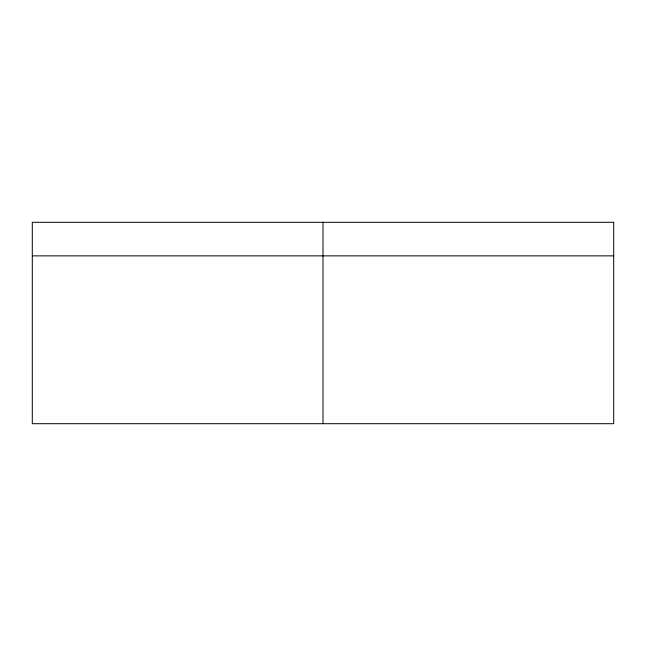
<?xml version="1.0" encoding="UTF-8"?>
<svg xmlns="http://www.w3.org/2000/svg" width="646" height="646" viewBox="0 0 646 646"><rect width="100%" height="100%" fill="white"/><g stroke="black" fill="none" stroke-linecap="round" stroke-linejoin="round"><path stroke-width="0.97" d="M32.3 255.864L613.7 255.864M323 222.297L323 423.703M613.7 222.297L32.3 222.297L32.3 423.703L613.7 423.703L613.7 222.297"/></g></svg>
